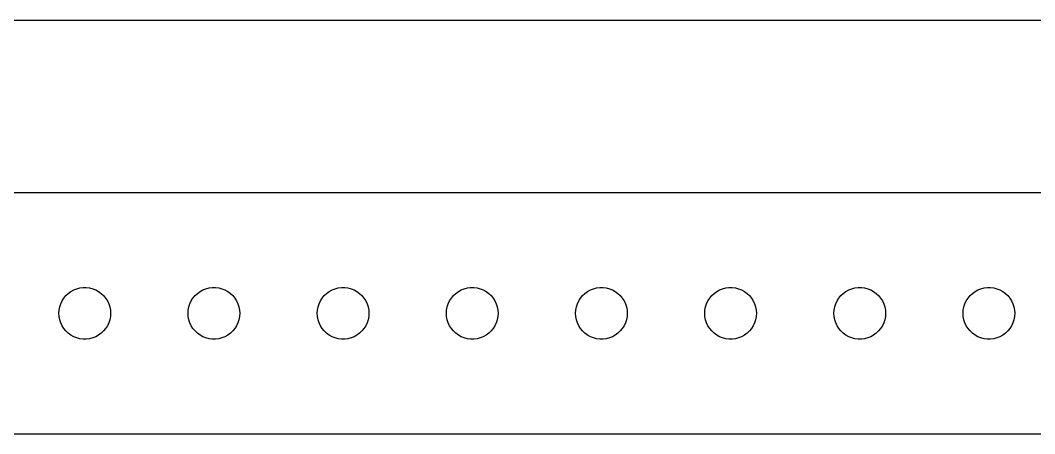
# Model space of a CAD drawing. Header units: metres. Extents: x -112 to 112, y 41 to 103.
# Drawn here: x -3.7 to 55.2, y 41 to 65 of the extents above; entities that cross this region are included whole.
import ezdxf

# ---------------------------------------------------------------- set-up
doc = ezdxf.new("R2010")
doc.units = ezdxf.units.M

msp = doc.modelspace()

# ---------------------------------------------------------------- linework, layer by layer
for p, q in [((-107.314, 65.0099), (107.314, 65.0099)), ((107.314, 54.9901), (-107.314, 54.9901)), ((-0.28107, 49.4734), (-0.09418, 49.497)), ((-0.09418, 49.497), (0.09418, 49.497)), ((0.09418, 49.497), (0.28107, 49.4734)), ((7.21892, 49.4734), (7.40581, 49.497)), ((7.40581, 49.497), (7.59418, 49.497)), ((7.59418, 49.497), (7.78107, 49.4734)), ((14.7189, 49.4734), (14.9058, 49.497)), ((14.9058, 49.497), (15.0942, 49.497)), ((15.0942, 49.497), (15.2811, 49.4734)), ((22.2189, 49.4734), (22.4058, 49.497)), ((22.4058, 49.497), (22.5942, 49.497)), ((22.5942, 49.497), (22.7811, 49.4734)), ((29.7189, 49.4734), (29.9058, 49.497)), ((29.9058, 49.497), (30.0942, 49.497)), ((30.0942, 49.497), (30.2811, 49.4734)), ((37.2189, 49.4734), (37.4058, 49.497)), ((37.4058, 49.497), (37.5942, 49.497)), ((37.5942, 49.497), (37.7811, 49.4734)), ((44.7189, 49.4734), (44.9058, 49.497)), ((44.9058, 49.497), (45.0942, 49.497)), ((45.0942, 49.497), (45.2811, 49.4734)), ((52.2189, 49.4734), (52.4058, 49.497)), ((52.4058, 49.497), (52.5942, 49.497)), ((52.5942, 49.497), (52.7811, 49.4734)), ((-1.21352, 48.8817), (-1.09344, 49.0268)), ((-1.09344, 49.0268), (-0.95613, 49.1558)), ((-0.95613, 49.1558), (-0.80373, 49.2665)), ((-0.80373, 49.2665), (-0.63866, 49.3572)), ((-0.63866, 49.3572), (-0.46352, 49.4266)), ((-0.46352, 49.4266), (-0.28107, 49.4734)), ((0.28107, 49.4734), (0.46352, 49.4266)), ((0.46352, 49.4266), (0.63866, 49.3572)), ((0.63866, 49.3572), (0.80373, 49.2665)), ((0.80373, 49.2665), (0.95613, 49.1558)), ((0.95613, 49.1558), (1.09344, 49.0268)), ((1.09344, 49.0268), (1.21352, 48.8817)), ((6.28647, 48.8817), (6.40654, 49.0268)), ((6.40654, 49.0268), (6.54385, 49.1558)), ((6.54385, 49.1558), (6.69626, 49.2665)), ((6.69626, 49.2665), (6.86133, 49.3572)), ((6.86133, 49.3572), (7.03647, 49.4266)), ((7.03647, 49.4266), (7.21892, 49.4734)), ((7.78107, 49.4734), (7.96352, 49.4266)), ((7.96352, 49.4266), (8.13866, 49.3572)), ((8.13866, 49.3572), (8.30373, 49.2665)), ((8.30373, 49.2665), (8.45613, 49.1558)), ((8.45613, 49.1558), (8.59344, 49.0268)), ((8.59344, 49.0268), (8.71352, 48.8817)), ((13.7865, 48.8817), (13.9065, 49.0268)), ((13.9065, 49.0268), (14.0439, 49.1558)), ((14.0439, 49.1558), (14.1963, 49.2665)), ((14.1963, 49.2665), (14.3613, 49.3572)), ((14.3613, 49.3572), (14.5365, 49.4266)), ((14.5365, 49.4266), (14.7189, 49.4734)), ((15.2811, 49.4734), (15.4635, 49.4266)), ((15.4635, 49.4266), (15.6387, 49.3572)), ((15.6387, 49.3572), (15.8037, 49.2665)), ((15.8037, 49.2665), (15.9561, 49.1558)), ((15.9561, 49.1558), (16.0934, 49.0268)), ((16.0934, 49.0268), (16.2135, 48.8817)), ((21.2865, 48.8817), (21.4065, 49.0268)), ((21.4065, 49.0268), (21.5439, 49.1558)), ((21.5439, 49.1558), (21.6963, 49.2665)), ((21.6963, 49.2665), (21.8613, 49.3572)), ((21.8613, 49.3572), (22.0365, 49.4266)), ((22.0365, 49.4266), (22.2189, 49.4734)), ((22.7811, 49.4734), (22.9635, 49.4266)), ((22.9635, 49.4266), (23.1387, 49.3572)), ((23.1387, 49.3572), (23.3037, 49.2665)), ((23.3037, 49.2665), (23.4561, 49.1558)), ((23.4561, 49.1558), (23.5934, 49.0268)), ((23.5934, 49.0268), (23.7135, 48.8817)), ((28.7865, 48.8817), (28.9065, 49.0268)), ((28.9065, 49.0268), (29.0439, 49.1558)), ((29.0439, 49.1558), (29.1963, 49.2665)), ((29.1963, 49.2665), (29.3613, 49.3572)), ((29.3613, 49.3572), (29.5365, 49.4266)), ((29.5365, 49.4266), (29.7189, 49.4734)), ((30.2811, 49.4734), (30.4635, 49.4266)), ((30.4635, 49.4266), (30.6387, 49.3572)), ((30.6387, 49.3572), (30.8037, 49.2665)), ((30.8037, 49.2665), (30.9561, 49.1558)), ((30.9561, 49.1558), (31.0934, 49.0268)), ((31.0934, 49.0268), (31.2135, 48.8817)), ((36.2865, 48.8817), (36.4065, 49.0268)), ((36.4065, 49.0268), (36.5439, 49.1558)), ((36.5439, 49.1558), (36.6963, 49.2665)), ((36.6963, 49.2665), (36.8613, 49.3572)), ((36.8613, 49.3572), (37.0365, 49.4266)), ((37.0365, 49.4266), (37.2189, 49.4734)), ((37.7811, 49.4734), (37.9635, 49.4266)), ((37.9635, 49.4266), (38.1387, 49.3572)), ((38.1387, 49.3572), (38.3037, 49.2665)), ((38.3037, 49.2665), (38.4561, 49.1558)), ((38.4561, 49.1558), (38.5934, 49.0268)), ((38.5934, 49.0268), (38.7135, 48.8817)), ((43.7865, 48.8817), (43.9065, 49.0268)), ((43.9065, 49.0268), (44.0439, 49.1558)), ((44.0439, 49.1558), (44.1963, 49.2665)), ((44.1963, 49.2665), (44.3613, 49.3572)), ((44.3613, 49.3572), (44.5365, 49.4266)), ((44.5365, 49.4266), (44.7189, 49.4734)), ((45.2811, 49.4734), (45.4635, 49.4266)), ((45.4635, 49.4266), (45.6387, 49.3572)), ((45.6387, 49.3572), (45.8037, 49.2665)), ((45.8037, 49.2665), (45.9561, 49.1558)), ((45.9561, 49.1558), (46.0934, 49.0268)), ((46.0934, 49.0268), (46.2135, 48.8817)), ((51.2865, 48.8817), (51.4065, 49.0268)), ((51.4065, 49.0268), (51.5439, 49.1558)), ((51.5439, 49.1558), (51.6963, 49.2665)), ((51.6963, 49.2665), (51.8613, 49.3572)), ((51.8613, 49.3572), (52.0365, 49.4266)), ((52.0365, 49.4266), (52.2189, 49.4734)), ((52.7811, 49.4734), (52.9635, 49.4266)), ((52.9635, 49.4266), (53.1387, 49.3572)), ((53.1387, 49.3572), (53.3037, 49.2665)), ((53.3037, 49.2665), (53.4561, 49.1558)), ((53.4561, 49.1558), (53.5934, 49.0268)), ((53.5934, 49.0268), (53.7135, 48.8817)), ((-1.48816, 48.188), (-1.45287, 48.373)), ((-1.45287, 48.373), (-1.39465, 48.5522)), ((-1.39465, 48.5522), (-1.31445, 48.7226)), ((-1.31445, 48.7226), (-1.21352, 48.8817)), ((1.21352, 48.8817), (1.31445, 48.7226)), ((1.31445, 48.7226), (1.39465, 48.5522)), ((1.39465, 48.5522), (1.45287, 48.373)), ((1.45287, 48.373), (1.48816, 48.188)), ((6.01183, 48.188), (6.04712, 48.373)), ((6.04712, 48.373), (6.10533, 48.5522)), ((6.10533, 48.5522), (6.18553, 48.7226)), ((6.18553, 48.7226), (6.28647, 48.8817)), ((8.71352, 48.8817), (8.81445, 48.7226)), ((8.81445, 48.7226), (8.89465, 48.5522)), ((8.89465, 48.5522), (8.95287, 48.373)), ((8.95287, 48.373), (8.98816, 48.188)), ((13.5118, 48.188), (13.5471, 48.373)), ((13.5471, 48.373), (13.6053, 48.5522)), ((13.6053, 48.5522), (13.6855, 48.7226)), ((13.6855, 48.7226), (13.7865, 48.8817)), ((16.2135, 48.8817), (16.3145, 48.7226)), ((16.3145, 48.7226), (16.3947, 48.5522)), ((16.3947, 48.5522), (16.4529, 48.373)), ((16.4529, 48.373), (16.4882, 48.188)), ((21.0118, 48.188), (21.0471, 48.373)), ((21.0471, 48.373), (21.1053, 48.5522)), ((21.1053, 48.5522), (21.1855, 48.7226)), ((21.1855, 48.7226), (21.2865, 48.8817)), ((23.7135, 48.8817), (23.8145, 48.7226)), ((23.8145, 48.7226), (23.8947, 48.5522)), ((23.8947, 48.5522), (23.9529, 48.373)), ((23.9529, 48.373), (23.9882, 48.188)), ((28.5118, 48.188), (28.5471, 48.373)), ((28.5471, 48.373), (28.6053, 48.5522)), ((28.6053, 48.5522), (28.6855, 48.7226)), ((28.6855, 48.7226), (28.7865, 48.8817)), ((31.2135, 48.8817), (31.3145, 48.7226)), ((31.3145, 48.7226), (31.3947, 48.5522)), ((31.3947, 48.5522), (31.4529, 48.373)), ((31.4529, 48.373), (31.4882, 48.188)), ((36.0118, 48.188), (36.0471, 48.373)), ((36.0471, 48.373), (36.1053, 48.5522)), ((36.1053, 48.5522), (36.1855, 48.7226)), ((36.1855, 48.7226), (36.2865, 48.8817)), ((38.7135, 48.8817), (38.8145, 48.7226)), ((38.8145, 48.7226), (38.8947, 48.5522)), ((38.8947, 48.5522), (38.9529, 48.373)), ((38.9529, 48.373), (38.9882, 48.188)), ((43.5118, 48.188), (43.5471, 48.373)), ((43.5471, 48.373), (43.6053, 48.5522)), ((43.6053, 48.5522), (43.6855, 48.7226)), ((43.6855, 48.7226), (43.7865, 48.8817)), ((46.2135, 48.8817), (46.3145, 48.7226)), ((46.3145, 48.7226), (46.3947, 48.5522)), ((46.3947, 48.5522), (46.4529, 48.373)), ((46.4529, 48.373), (46.4882, 48.188)), ((51.0118, 48.188), (51.0471, 48.373)), ((51.0471, 48.373), (51.1053, 48.5522)), ((51.1053, 48.5522), (51.1855, 48.7226)), ((51.1855, 48.7226), (51.2865, 48.8817)), ((53.7135, 48.8817), (53.8145, 48.7226)), ((53.8145, 48.7226), (53.8947, 48.5522)), ((53.8947, 48.5522), (53.9529, 48.373)), ((53.9529, 48.373), (53.9882, 48.188)), ((-1.5, 48), (-1.48816, 48.188)), ((-1.48816, 47.812), (-1.5, 48)), ((-1.45287, 47.627), (-1.48816, 47.812)), ((1.48816, 47.812), (1.45287, 47.627)), ((1.48816, 48.188), (1.5, 48)), ((1.5, 48), (1.48816, 47.812)), ((6, 48), (6.01183, 48.188)), ((6.01183, 47.812), (6, 48)), ((6.04712, 47.627), (6.01183, 47.812)), ((8.98816, 47.812), (8.95287, 47.627)), ((8.98816, 48.188), (9, 48)), ((9, 48), (8.98816, 47.812)), ((13.5, 48), (13.5118, 48.188)), ((13.5118, 47.812), (13.5, 48)), ((13.5471, 47.627), (13.5118, 47.812)), ((16.4882, 47.812), (16.4529, 47.627)), ((16.4882, 48.188), (16.5, 48)), ((16.5, 48), (16.4882, 47.812)), ((21, 48), (21.0118, 48.188)), ((21.0118, 47.812), (21, 48)), ((21.0471, 47.627), (21.0118, 47.812)), ((23.9882, 47.812), (23.9529, 47.627)), ((23.9882, 48.188), (24, 48)), ((24, 48), (23.9882, 47.812)), ((28.5, 48), (28.5118, 48.188)), ((28.5118, 47.812), (28.5, 48)), ((28.5471, 47.627), (28.5118, 47.812)), ((31.4882, 47.812), (31.4529, 47.627)), ((31.4882, 48.188), (31.5, 48)), ((31.5, 48), (31.4882, 47.812)), ((36, 48), (36.0118, 48.188)), ((36.0118, 47.812), (36, 48)), ((36.0471, 47.627), (36.0118, 47.812)), ((38.9882, 47.812), (38.9529, 47.627)), ((38.9882, 48.188), (39, 48)), ((39, 48), (38.9882, 47.812)), ((43.5, 48), (43.5118, 48.188)), ((43.5118, 47.812), (43.5, 48)), ((43.5471, 47.627), (43.5118, 47.812)), ((46.4882, 47.812), (46.4529, 47.627)), ((46.4882, 48.188), (46.5, 48)), ((46.5, 48), (46.4882, 47.812)), ((51, 48), (51.0118, 48.188)), ((51.0118, 47.812), (51, 48)), ((51.0471, 47.627), (51.0118, 47.812)), ((53.9882, 47.812), (53.9529, 47.627)), ((53.9882, 48.188), (54, 48)), ((54, 48), (53.9882, 47.812)), ((-1.39465, 47.4478), (-1.45287, 47.627)), ((-1.31445, 47.2774), (-1.39465, 47.4478)), ((-1.21352, 47.1183), (-1.31445, 47.2774)), ((-1.09344, 46.9732), (-1.21352, 47.1183)), ((1.21352, 47.1183), (1.09344, 46.9732)), ((1.31445, 47.2774), (1.21352, 47.1183)), ((1.39465, 47.4478), (1.31445, 47.2774)), ((1.45287, 47.627), (1.39465, 47.4478)), ((6.10533, 47.4478), (6.04712, 47.627)), ((6.18553, 47.2774), (6.10533, 47.4478)), ((6.28647, 47.1183), (6.18553, 47.2774)), ((6.40654, 46.9732), (6.28647, 47.1183)), ((8.71352, 47.1183), (8.59344, 46.9732)), ((8.81445, 47.2774), (8.71352, 47.1183)), ((8.89465, 47.4478), (8.81445, 47.2774)), ((8.95287, 47.627), (8.89465, 47.4478)), ((13.6053, 47.4478), (13.5471, 47.627)), ((13.6855, 47.2774), (13.6053, 47.4478)), ((13.7865, 47.1183), (13.6855, 47.2774)), ((13.9065, 46.9732), (13.7865, 47.1183)), ((16.2135, 47.1183), (16.0934, 46.9732)), ((16.3145, 47.2774), (16.2135, 47.1183)), ((16.3947, 47.4478), (16.3145, 47.2774)), ((16.4529, 47.627), (16.3947, 47.4478)), ((21.1053, 47.4478), (21.0471, 47.627)), ((21.1855, 47.2774), (21.1053, 47.4478)), ((21.2865, 47.1183), (21.1855, 47.2774)), ((21.4065, 46.9732), (21.2865, 47.1183)), ((23.7135, 47.1183), (23.5934, 46.9732)), ((23.8145, 47.2774), (23.7135, 47.1183)), ((23.8947, 47.4478), (23.8145, 47.2774)), ((23.9529, 47.627), (23.8947, 47.4478)), ((28.6053, 47.4478), (28.5471, 47.627)), ((28.6855, 47.2774), (28.6053, 47.4478)), ((28.7865, 47.1183), (28.6855, 47.2774)), ((28.9065, 46.9732), (28.7865, 47.1183)), ((31.2135, 47.1183), (31.0934, 46.9732)), ((31.3145, 47.2774), (31.2135, 47.1183)), ((31.3947, 47.4478), (31.3145, 47.2774)), ((31.4529, 47.627), (31.3947, 47.4478)), ((36.1053, 47.4478), (36.0471, 47.627)), ((36.1855, 47.2774), (36.1053, 47.4478)), ((36.2865, 47.1183), (36.1855, 47.2774)), ((36.4065, 46.9732), (36.2865, 47.1183)), ((38.7135, 47.1183), (38.5934, 46.9732)), ((38.8145, 47.2774), (38.7135, 47.1183)), ((38.8947, 47.4478), (38.8145, 47.2774)), ((38.9529, 47.627), (38.8947, 47.4478)), ((43.6053, 47.4478), (43.5471, 47.627)), ((43.6855, 47.2774), (43.6053, 47.4478)), ((43.7865, 47.1183), (43.6855, 47.2774)), ((43.9065, 46.9732), (43.7865, 47.1183)), ((46.2135, 47.1183), (46.0934, 46.9732)), ((46.3145, 47.2774), (46.2135, 47.1183)), ((46.3947, 47.4478), (46.3145, 47.2774)), ((46.4529, 47.627), (46.3947, 47.4478)), ((51.1053, 47.4478), (51.0471, 47.627)), ((51.1855, 47.2774), (51.1053, 47.4478)), ((51.2865, 47.1183), (51.1855, 47.2774)), ((51.4065, 46.9732), (51.2865, 47.1183)), ((53.7135, 47.1183), (53.5934, 46.9732)), ((53.8145, 47.2774), (53.7135, 47.1183)), ((53.8947, 47.4478), (53.8145, 47.2774)), ((53.9529, 47.627), (53.8947, 47.4478)), ((-0.95613, 46.8442), (-1.09344, 46.9732)), ((-0.80373, 46.7335), (-0.95613, 46.8442)), ((-0.63866, 46.6428), (-0.80373, 46.7335)), ((-0.46352, 46.5734), (-0.63866, 46.6428)), ((-0.28107, 46.5266), (-0.46352, 46.5734)), ((0.46352, 46.5734), (0.28107, 46.5266)), ((0.63866, 46.6428), (0.46352, 46.5734)), ((0.80373, 46.7335), (0.63866, 46.6428)), ((0.95613, 46.8442), (0.80373, 46.7335)), ((1.09344, 46.9732), (0.95613, 46.8442)), ((6.54385, 46.8442), (6.40654, 46.9732)), ((6.69626, 46.7335), (6.54385, 46.8442)), ((6.86133, 46.6428), (6.69626, 46.7335)), ((7.03647, 46.5734), (6.86133, 46.6428)), ((7.21892, 46.5266), (7.03647, 46.5734)), ((7.96352, 46.5734), (7.78107, 46.5266)), ((8.13866, 46.6428), (7.96352, 46.5734)), ((8.30373, 46.7335), (8.13866, 46.6428)), ((8.45613, 46.8442), (8.30373, 46.7335)), ((8.59344, 46.9732), (8.45613, 46.8442)), ((14.0439, 46.8442), (13.9065, 46.9732)), ((14.1963, 46.7335), (14.0439, 46.8442)), ((14.3613, 46.6428), (14.1963, 46.7335)), ((14.5365, 46.5734), (14.3613, 46.6428)), ((14.7189, 46.5266), (14.5365, 46.5734)), ((15.4635, 46.5734), (15.2811, 46.5266)), ((15.6387, 46.6428), (15.4635, 46.5734)), ((15.8037, 46.7335), (15.6387, 46.6428)), ((15.9561, 46.8442), (15.8037, 46.7335)), ((16.0934, 46.9732), (15.9561, 46.8442)), ((21.5439, 46.8442), (21.4065, 46.9732)), ((21.6963, 46.7335), (21.5439, 46.8442)), ((21.8613, 46.6428), (21.6963, 46.7335)), ((22.0365, 46.5734), (21.8613, 46.6428)), ((22.2189, 46.5266), (22.0365, 46.5734)), ((22.9635, 46.5734), (22.7811, 46.5266)), ((23.1387, 46.6428), (22.9635, 46.5734)), ((23.3037, 46.7335), (23.1387, 46.6428)), ((23.4561, 46.8442), (23.3037, 46.7335)), ((23.5934, 46.9732), (23.4561, 46.8442)), ((29.0439, 46.8442), (28.9065, 46.9732)), ((29.1963, 46.7335), (29.0439, 46.8442)), ((29.3613, 46.6428), (29.1963, 46.7335)), ((29.5365, 46.5734), (29.3613, 46.6428)), ((29.7189, 46.5266), (29.5365, 46.5734)), ((30.4635, 46.5734), (30.2811, 46.5266)), ((30.6387, 46.6428), (30.4635, 46.5734)), ((30.8037, 46.7335), (30.6387, 46.6428)), ((30.9561, 46.8442), (30.8037, 46.7335)), ((31.0934, 46.9732), (30.9561, 46.8442)), ((36.5439, 46.8442), (36.4065, 46.9732)), ((36.6963, 46.7335), (36.5439, 46.8442)), ((36.8613, 46.6428), (36.6963, 46.7335)), ((37.0365, 46.5734), (36.8613, 46.6428)), ((37.2189, 46.5266), (37.0365, 46.5734)), ((37.9635, 46.5734), (37.7811, 46.5266)), ((38.1387, 46.6428), (37.9635, 46.5734)), ((38.3037, 46.7335), (38.1387, 46.6428)), ((38.4561, 46.8442), (38.3037, 46.7335)), ((38.5934, 46.9732), (38.4561, 46.8442)), ((44.0439, 46.8442), (43.9065, 46.9732)), ((44.1963, 46.7335), (44.0439, 46.8442)), ((44.3613, 46.6428), (44.1963, 46.7335)), ((44.5365, 46.5734), (44.3613, 46.6428)), ((44.7189, 46.5266), (44.5365, 46.5734)), ((45.4635, 46.5734), (45.2811, 46.5266)), ((45.6387, 46.6428), (45.4635, 46.5734)), ((45.8037, 46.7335), (45.6387, 46.6428)), ((45.9561, 46.8442), (45.8037, 46.7335)), ((46.0934, 46.9732), (45.9561, 46.8442)), ((51.5439, 46.8442), (51.4065, 46.9732)), ((51.6963, 46.7335), (51.5439, 46.8442)), ((51.8613, 46.6428), (51.6963, 46.7335)), ((52.0365, 46.5734), (51.8613, 46.6428)), ((52.2189, 46.5266), (52.0365, 46.5734)), ((52.9635, 46.5734), (52.7811, 46.5266)), ((53.1387, 46.6428), (52.9635, 46.5734)), ((53.3037, 46.7335), (53.1387, 46.6428)), ((53.4561, 46.8442), (53.3037, 46.7335)), ((53.5934, 46.9732), (53.4561, 46.8442)), ((-0.09418, 46.503), (-0.28107, 46.5266)), ((0.09418, 46.503), (-0.09418, 46.503)), ((0.28107, 46.5266), (0.09418, 46.503)), ((7.40581, 46.503), (7.21892, 46.5266)), ((7.59418, 46.503), (7.40581, 46.503)), ((7.78107, 46.5266), (7.59418, 46.503)), ((14.9058, 46.503), (14.7189, 46.5266)), ((15.0942, 46.503), (14.9058, 46.503)), ((15.2811, 46.5266), (15.0942, 46.503)), ((22.4058, 46.503), (22.2189, 46.5266)), ((22.5942, 46.503), (22.4058, 46.503)), ((22.7811, 46.5266), (22.5942, 46.503)), ((29.9058, 46.503), (29.7189, 46.5266)), ((30.0942, 46.503), (29.9058, 46.503)), ((30.2811, 46.5266), (30.0942, 46.503)), ((37.4058, 46.503), (37.2189, 46.5266)), ((37.5942, 46.503), (37.4058, 46.503)), ((37.7811, 46.5266), (37.5942, 46.503)), ((44.9058, 46.503), (44.7189, 46.5266)), ((45.0942, 46.503), (44.9058, 46.503)), ((45.2811, 46.5266), (45.0942, 46.503)), ((52.4058, 46.503), (52.2189, 46.5266)), ((52.5942, 46.503), (52.4058, 46.503)), ((52.7811, 46.5266), (52.5942, 46.503)), ((-107.314, 41.0099), (107.314, 41.0099))]:
    msp.add_line(p, q)

doc.saveas('drawing.dxf')
